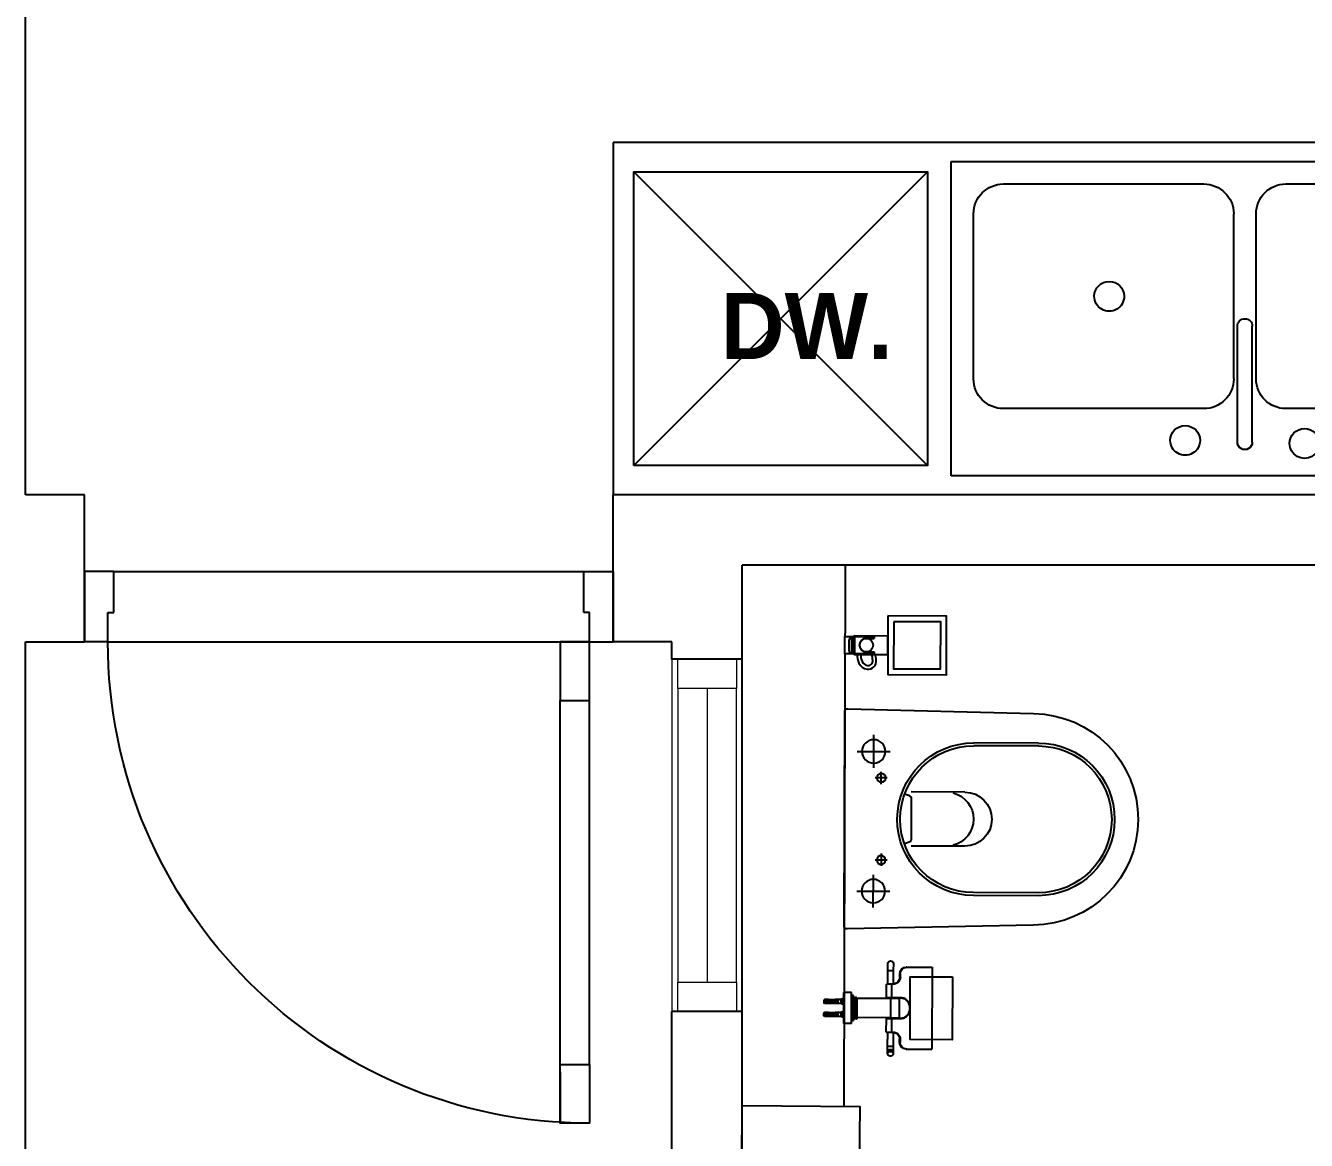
# Model space of a CAD drawing. Extents: x -678889171 to 586587, y -792238163 to 335485.
# Drawn here: x 81460 to 83640, y 53698 to 55596 of the extents above; entities that cross this region are included whole.
import ezdxf

# ---------------------------------------------------------------- set-up
doc = ezdxf.new("R2010")
doc.units = 0
doc.header["$MEASUREMENT"] = 0
doc.set_wipeout_variables(frame=1)
doc.linetypes.add('XR-A-TYP34$0$XR-A-TYP-3-4-6-8-10$0$XR-A-TYP-2-3-4-6-7-8-9-10$0$HIDDEN', pattern=[0.375, 0.25, -0.125])
doc.layers.get('0').update_dxf_attribs({"color": 8})
for name, color, linetype in [('XR-A-9TH-FLOOR$0$A-WALL', 252, 'Continuous'), ('XR-A-TYP34$0$XR-A-TYP-3-4-6-8-10$0$A-ANNO-NOTE', 252, 'Continuous'), ('XR-A-TYP34$0$XR-A-TYP-3-4-6-8-10$0$A-EQPM', 252, 'Continuous'), ('XR-A-TYP34$0$XR-A-TYP-3-4-6-8-10$0$A-FURN-SANT', 252, 'Continuous'), ('XR-A-TYP34$0$XR-A-TYP-3-4-6-8-10$0$A-GLAZ', 252, 'Continuous'), ('XR-A-TYP34$0$XR-A-TYP-3-4-6-8-10$0$A-WALL', 252, 'Continuous'), ('XR-A-TYP34$0$XR-A-TYP-3-4-6-8-10$0$A-WALL-PRHT', 252, 'Continuous'), ('XR-A-TYP34$0$XR-A-TYP-3-4-6-8-10$0$XR-A-TYP-2-3-4-6-7-8-9-10$0$A-DOOR', 252, 'Continuous'), ('XR-A-TYP34$0$XR-A-TYP-3-4-6-8-10$0$XR-A-TYP-2-3-4-6-7-8-9-10$0$A-FLOR-OVHD', 252, 'XR-A-TYP34$0$XR-A-TYP-3-4-6-8-10$0$XR-A-TYP-2-3-4-6-7-8-9-10$0$HIDDEN')]:
    doc.layers.add(name, color=color, linetype=linetype)
doc.layers.add('XR-A-TYP34$0$XR-A-TYP-3-4-6-8-10$0$xref units$0$A-GLAZ', color=252, linetype='Continuous', lineweight=20)
doc.layers.add('XR-A-TYP34$0$XR-A-TYP-3-4-6-8-10$0$xref units$0$A-WALL-PRHT', color=252, linetype='Continuous', lineweight=20)
doc.styles.add('XR-A-TYP34$0$XR-A-TYP-3-4-6-8-10$0$TYPICAL TYPES$0$XREF_1BR$0$KZT', font='')
doc.styles.get('XR-A-TYP34$0$XR-A-TYP-3-4-6-8-10$0$TYPICAL TYPES$0$XREF_1BR$0$KZT').set_extended_font_data('AvantGarde LT Medium', bold=True)

# ---------------------------------------------------------------- blocks, each defined once
blk = doc.blocks.new('XR-A-TYP34$0$XR-A-TYP-3-4-6-8-10$0$A$C3A2B5138')
at = {"layer": 'XR-A-TYP34$0$XR-A-TYP-3-4-6-8-10$0$A-EQPM'}
for p, q in [((0, 500), (-535, 500)), ((-535, 500), (-535, -500)), ((0, 500), (-535, 500)), ((-535, 500), (-535, -500)), ((0, -500), (0, 500)), ((0, -500), (0, 500)), ((-165.1, 461.9), (-446.1, 461.9)), ((-496.9, 411.1), (-496.9, 69.8)), ((-114.3, 69.8), (-114.3, 411.1)), ((-165.1, 19), (-446.1, 19)), ((-57.2, 12.7), (-254.8, 12.7)), ((-165.1, -19.1), (-446.1, -19.1)), ((-57.2, -12.7), (-254.8, -12.7)), ((-496.9, -69.9), (-496.9, -411.1)), ((-114.3, -411.1), (-114.3, -69.9)), ((-446.1, -461.9), (-165.1, -461.9)), ((-535, -500), (0, -500)), ((-535, -500), (0, -500))]:
    blk.add_line(p, q, dxfattribs=at)
for centre, radius, start, end in [((-446.1, 411.1), 50.8, 90, 180), ((-165.1, 411.1), 50.8, 0, 90), ((-305.6, 230.9), 25.4, 90, 270), ((-305.6, 230.9), 25.4, 270, 90), ((-60.2, 101.6), 25.4, 90, 270), ((-60.2, 101.6), 25.4, 270, 90), ((-446.1, 69.8), 50.8, 180, 270), ((-165.1, 69.8), 50.8, 270, 0), ((-254.8, 0), 12.7, 90, 270), ((-57.2, 0), 12.7, 270, 90), ((-446.1, -69.9), 50.8, 90, 180), ((-165.1, -69.9), 50.8, 0, 90), ((-55, -101.6), 25.4, 90, 270), ((-55, -101.6), 25.4, 270, 90), ((-305.6, -231), 25.4, 90, 270), ((-305.6, -231), 25.4, 270, 90), ((-446.1, -411.1), 50.8, 180, 270), ((-165.1, -411.1), 50.8, 270, 0)]:
    blk.add_arc(centre, radius, start, end, dxfattribs=at)
blk = doc.blocks.new('XR-A-TYP34$0$XR-A-TYP-3-4-6-8-10$0$A$C519C6AFF')
at = {"layer": 'XR-A-TYP34$0$XR-A-TYP-3-4-6-8-10$0$A-EQPM'}
blk.add_lwpolyline([(250, -250), (-250, -250), (-250, 250), (250, 250)], close=True, dxfattribs=at)
for points in [[(250, -250), (-250, 250)], [(250, 250), (-250, -250)]]:
    blk.add_lwpolyline(points, dxfattribs=at)
blk = doc.blocks.new('XR-A-TYP34$0$XR-A-TYP-3-4-6-8-10$0$XREF_3BR$0$SE4')
at = {"layer": 'XR-A-TYP34$0$XR-A-TYP-3-4-6-8-10$0$A-FURN-SANT'}
for p, q in [((410.2, 473.4), (410.4, 473.4)), ((410.2, 468.4), (410.2, 466.8)), ((410.2, 467.5), (410.5, 467.5)), ((416.2, 481.1), (410.3, 481.1)), ((410.3, 475.3), (410.3, 481.1)), ((410.3, 475.3), (410.3, 475.2)), ((410.3, 475.2), (410.3, 475.2)), ((411.2, 479.3), (415.2, 479.3)), ((411.2, 479.3), (411.2, 478.3)), ((415.2, 478.3), (411.2, 478.3)), ((411.2, 475.3), (415.2, 475.3)), ((411.2, 475.3), (411.2, 474.3)), ((415.2, 474.3), (411.2, 474.3)), ((411.2, 471.3), (415.2, 471.3)), ((411.2, 471.3), (411.2, 470.3)), ((415.2, 470.3), (411.2, 470.3)), ((411.2, 467.3), (412.5, 467.3)), ((411.2, 467.3), (411.2, 466.4)), ((411.5, 482.3), (414.9, 482.3)), ((412.5, 467.3), (412.5, 467.5)), ((413.2, 467.3), (412.5, 467.3)), ((412.5, 463.8), (412.5, 467.3)), ((414, 467.3), (413.2, 467.3)), ((414, 467.3), (414, 467.5)), ((414, 467.3), (415.2, 467.3)), ((414, 463.8), (414, 467.3)), ((415.2, 479.3), (415.2, 478.3)), ((415.2, 475.3), (415.2, 474.3)), ((415.2, 471.3), (415.2, 470.3)), ((415.2, 467.3), (415.2, 466.4)), ((416.2, 467.5), (415.9, 467.5)), ((416.2, 473.4), (416, 473.4)), ((416.2, 475.3), (416.2, 481.1)), ((416.2, 475.3), (416.2, 475.2)), ((416.2, 475.2), (416.2, 475.2)), ((416.2, 466.8), (416.2, 468.4)), ((429.2, 473.4), (429.4, 473.4)), ((429.2, 468.4), (429.2, 466.8)), ((429.2, 467.5), (429.5, 467.5)), ((435.2, 481.1), (429.3, 481.1)), ((429.3, 475.3), (429.3, 481.1)), ((429.3, 475.3), (429.3, 475.2)), ((429.3, 475.2), (429.3, 475.2)), ((430.2, 479.3), (434.2, 479.3)), ((430.2, 479.3), (430.2, 478.3)), ((434.2, 478.3), (430.2, 478.3)), ((430.2, 475.3), (434.2, 475.3)), ((430.2, 475.3), (430.2, 474.3)), ((434.2, 474.3), (430.2, 474.3)), ((430.2, 471.3), (434.2, 471.3)), ((430.2, 471.3), (430.2, 470.3)), ((434.2, 470.3), (430.2, 470.3)), ((430.2, 467.3), (431.5, 467.3)), ((430.2, 467.3), (430.2, 466.4)), ((430.5, 482.3), (433.9, 482.3)), ((431.5, 467.3), (431.5, 467.5)), ((432.2, 467.3), (431.5, 467.3)), ((431.5, 463.8), (431.5, 467.3)), ((433, 467.3), (432.2, 467.3)), ((433, 467.3), (433, 467.5)), ((433, 467.3), (434.2, 467.3)), ((433, 463.8), (433, 467.3)), ((434.2, 479.3), (434.2, 478.3)), ((434.2, 475.3), (434.2, 474.3)), ((434.2, 471.3), (434.2, 470.3)), ((434.2, 467.3), (434.2, 466.4)), ((435.2, 467.5), (434.9, 467.5)), ((435.2, 473.4), (435, 473.4)), ((435.2, 475.3), (435.2, 481.1)), ((435.2, 475.3), (435.2, 475.2)), ((435.2, 475.2), (435.2, 475.2)), ((435.2, 466.8), (435.2, 468.4)), ((445.2, 452.8), (400.2, 452.8)), ((400.2, 441.8), (400.2, 452.8)), ((409, 452.8), (410.2, 458.3)), ((410.2, 459.3), (410.3, 459.3)), ((410.2, 459.3), (410.2, 458.3)), ((410.3, 465.7), (410.3, 465.7)), ((410.3, 465.7), (410.3, 465.5)), ((410.3, 459.3), (410.3, 465.5)), ((412.5, 466.4), (411.2, 466.4)), ((411.2, 463.3), (412.5, 463.3)), ((411.2, 463.3), (411.2, 462.4)), ((415.2, 462.4), (411.2, 462.4)), ((414, 463.8), (412.5, 463.8)), ((412.5, 463.2), (412.5, 463.8)), ((414, 463.2), (412.5, 463.2)), ((413.2, 452.8), (413.2, 458.3)), ((415.2, 466.4), (414, 466.4)), ((414, 463.2), (414, 463.8)), ((414, 463.3), (415.2, 463.3)), ((415.2, 463.3), (415.2, 462.4)), ((416.2, 465.7), (416.2, 465.5)), ((416.2, 465.7), (416.2, 465.7)), ((416.2, 459.3), (416.2, 465.5)), ((416.2, 459.3), (416.2, 459.3)), ((416.2, 458.3), (416.2, 459.3)), ((417.5, 452.8), (416.2, 458.3)), ((428, 452.8), (429.2, 458.3)), ((429.3, 459.3), (429.2, 459.3)), ((429.2, 459.3), (429.2, 458.3)), ((429.3, 465.7), (429.3, 465.7)), ((429.3, 465.7), (429.3, 465.5)), ((429.3, 459.3), (429.3, 465.5)), ((431.5, 466.4), (430.2, 466.4)), ((430.2, 463.3), (431.5, 463.3)), ((430.2, 463.3), (430.2, 462.4)), ((434.2, 462.4), (430.2, 462.4)), ((433, 463.8), (431.5, 463.8)), ((431.5, 463.2), (431.5, 463.8)), ((433, 463.2), (431.5, 463.2)), ((432.2, 452.8), (432.2, 458.3)), ((434.2, 466.4), (433, 466.4)), ((433, 463.2), (433, 463.8)), ((433, 463.3), (434.2, 463.3)), ((434.2, 463.3), (434.2, 462.4)), ((435.2, 465.7), (435.2, 465.5)), ((435.2, 465.7), (435.2, 465.7)), ((435.2, 459.3), (435.2, 465.5)), ((435.2, 459.3), (435.2, 459.3)), ((435.2, 458.3), (435.2, 459.3)), ((436.5, 452.8), (435.2, 458.3)), ((445.2, 441.8), (445.2, 452.8)), ((445.2, 441.8), (400.2, 441.8)), ((404.2, 438.8), (404.2, 441.8)), ((441.2, 438.8), (404.2, 438.8)), ((407.2, 437.1), (407.2, 437.1)), ((407.2, 434.3), (407.2, 437.1)), ((407.7, 437.1), (407.2, 437.1)), ((407.2, 437.1), (407.2, 434.3)), ((407.5, 434.3), (407.2, 434.3)), ((407.2, 434.3), (407.2, 434.3)), ((407.2, 434.3), (407.2, 434.1)), ((407.2, 434.3), (407.2, 434.1)), ((407.2, 434.1), (407.2, 434.1)), ((407.2, 434.1), (407.4, 434.1)), ((407.4, 434.3), (407.4, 434.1)), ((407.4, 434.1), (407.5, 434.1)), ((407.5, 434.3), (407.5, 434.1)), ((408, 434.1), (407.5, 434.1)), ((407.7, 438.8), (407.7, 437.1)), ((408, 437.1), (407.7, 437.1)), ((407.8, 436.2), (407.8, 437.1)), ((407.8, 437.1), (407.8, 436.5)), ((407.9, 436.5), (407.8, 436.5)), ((407.8, 436.5), (407.8, 436.2)), ((407.8, 436.2), (407.8, 436.2)), ((407.8, 436.2), (407.9, 436.2)), ((407.9, 437.1), (407.9, 436.5)), ((407.9, 436.5), (408, 436.5)), ((407.9, 436.2), (407.9, 436.5)), ((407.9, 436.2), (408.4, 436.2)), ((408.2, 437.1), (408, 437.1)), ((408, 436.5), (408, 437.1)), ((408, 437.1), (408, 436.5)), ((408.2, 436.5), (408, 436.5)), ((408, 434.1), (408, 436.2)), ((408.3, 434.5), (408, 434.5)), ((408.4, 434.3), (408, 434.3)), ((408, 434.1), (408.1, 434.1)), ((408.1, 434.3), (408.1, 434.1)), ((408.1, 434.1), (408.4, 434.1)), ((408.2, 436.5), (408.2, 437.1)), ((409.6, 437.1), (408.2, 437.1)), ((409.9, 436.5), (408.2, 436.5)), ((408.3, 434.5), (408.3, 436.2)), ((408.4, 434.5), (408.3, 434.5)), ((408.4, 436.5), (408.4, 434.5)), ((408.9, 434.5), (408.4, 434.5)), ((408.4, 434.5), (408.4, 434.1)), ((409.6, 434.1), (408.4, 434.1)), ((408.7, 384.8), (408.7, 434.1)), ((408.9, 434.5), (408.9, 436.5)), ((408.9, 434.5), (409.3, 434.5)), ((409.3, 434.5), (409.3, 436.5)), ((409.3, 434.5), (409.6, 434.5)), ((411.7, 437.1), (409.6, 437.1)), ((409.6, 434.5), (409.6, 436.5)), ((409.6, 434.1), (409.6, 434.5)), ((409.6, 434.5), (410.1, 434.5)), ((412, 434.1), (409.6, 434.1)), ((409.9, 436.5), (409.9, 437.1)), ((412.4, 436.5), (409.9, 436.5)), ((410.1, 434.5), (410.1, 436.5)), ((410.1, 434.5), (410.5, 434.5)), ((410.5, 434.5), (410.5, 436.5)), ((410.5, 434.5), (411.3, 434.5)), ((411.3, 434.5), (411.3, 436.5)), ((411.3, 434.5), (411.7, 434.5)), ((412.4, 437.1), (411.7, 437.1)), ((411.7, 434.5), (411.7, 436.5)), ((411.7, 434.5), (412.2, 434.5)), ((412, 434.1), (412, 434.5)), ((413.4, 434.1), (412, 434.1)), ((412.2, 434.5), (412.2, 436.5)), ((412.2, 434.5), (412.8, 434.5)), ((412.8, 437.1), (412.4, 437.1)), ((412.4, 436.5), (412.4, 437.1)), ((412.8, 436.5), (412.4, 436.5)), ((413.6, 437.1), (412.8, 437.1)), ((412.8, 436.5), (412.8, 437.1)), ((413.6, 436.5), (412.8, 436.5)), ((412.8, 434.5), (412.8, 436.5)), ((412.8, 434.5), (416, 434.5)), ((413.4, 434.1), (413.4, 434.5)), ((413.4, 434.1), (413.4, 434.5)), ((413.4, 434.1), (413.4, 434.1)), ((415.6, 437.1), (413.6, 437.1)), ((413.6, 436.5), (413.6, 437.1)), ((415.6, 436.5), (413.6, 436.5)), ((414.2, 434.5), (414.2, 434.1)), ((414.6, 434.1), (414.2, 434.1)), ((414.6, 434.5), (414.6, 434.1)), ((414.7, 434.1), (414.6, 434.1)), ((414.7, 434.1), (414.7, 434.5)), ((414.9, 434.1), (414.7, 434.1)), ((414.9, 434.1), (414.9, 434.5)), ((415.1, 434.1), (414.9, 434.1)), ((415.1, 434.1), (415.1, 434.5)), ((415.9, 434.1), (415.1, 434.1)), ((416.2, 437.1), (415.6, 437.1)), ((415.6, 436.5), (415.6, 437.1)), ((416.2, 436.5), (415.6, 436.5)), ((415.9, 434.1), (415.9, 434.5)), ((416.8, 434.1), (415.9, 434.1)), ((416, 434.5), (416, 436.5)), ((416, 434.5), (419.6, 434.5)), ((418.1, 437.1), (416.2, 437.1)), ((416.2, 436.5), (416.2, 437.1)), ((418.1, 436.5), (416.2, 436.5)), ((416.8, 434.1), (416.8, 434.5)), ((418.5, 434.1), (416.8, 434.1)), ((418.8, 437.1), (418.1, 437.1)), ((418.1, 436.5), (418.1, 437.1)), ((418.8, 436.5), (418.1, 436.5)), ((418.5, 434.1), (418.5, 434.5)), ((419.7, 434.1), (418.5, 434.1)), ((419.3, 437.1), (418.8, 437.1)), ((418.8, 436.5), (418.8, 437.1)), ((419.3, 436.5), (418.8, 436.5)), ((419.5, 437.1), (419.3, 437.1)), ((419.3, 436.5), (419.3, 437.1)), ((419.5, 436.5), (419.3, 436.5)), ((419.6, 437.1), (419.5, 437.1)), ((419.5, 436.5), (419.5, 437.1)), ((419.6, 436.5), (419.5, 436.5)), ((420.2, 437.1), (419.6, 437.1)), ((419.6, 436.5), (419.6, 437.1)), ((420.2, 436.5), (419.6, 436.5)), ((419.6, 434.5), (419.6, 436.5)), ((419.6, 434.5), (420.1, 434.5)), ((419.7, 434.1), (419.7, 434.5)), ((420.4, 434.1), (419.7, 434.1)), ((420.1, 434.5), (420.1, 436.5)), ((420.1, 436.5), (420.1, 434.5)), ((420.1, 434.5), (420.1, 434.5)), ((420.1, 434.5), (420.3, 434.5)), ((420.2, 436.5), (420.2, 437.1)), ((420.2, 437.1), (420.2, 437.1)), ((420.3, 437.1), (420.2, 437.1)), ((420.2, 436.5), (420.2, 437.1)), ((420.2, 436.5), (420.2, 436.5)), ((420.3, 434.5), (420.3, 437.1)), ((420.3, 437.1), (420.6, 437.1)), ((420.3, 434.5), (420.6, 434.5)), ((420.4, 434.1), (420.4, 434.5)), ((420.6, 437.1), (420.8, 437.1)), ((420.6, 434.5), (420.6, 437.1)), ((420.6, 434.5), (420.6, 435.1)), ((420.6, 435.1), (420.8, 435.1)), ((420.6, 434.5), (420.6, 435.1)), ((420.6, 434.5), (420.6, 434.5)), ((420.6, 434.5), (420.6, 434.5)), ((420.6, 434.5), (420.9, 434.5)), ((420.8, 435.1), (420.8, 437.1)), ((420.8, 437.1), (422, 437.1)), ((420.8, 435.1), (422, 435.1)), ((420.9, 434.5), (420.9, 435.1)), ((420.9, 434.5), (421.2, 434.5)), ((421.2, 434.5), (421.2, 435.1)), ((421.3, 434.5), (421.2, 434.5)), ((421.3, 434.5), (421.3, 435.1)), ((421.3, 434.5), (422.4, 434.5)), ((422, 435.1), (422, 437.1)), ((422, 437.1), (422.3, 437.1)), ((422, 435.1), (422.3, 435.1)), ((424.9, 437.1), (422.3, 437.1)), ((422.3, 435.1), (422.3, 437.1)), ((422.3, 435.1), (422.7, 435.1)), ((422.4, 434.5), (422.4, 435.1)), ((422.4, 434.5), (422.7, 434.5)), ((422.7, 435.1), (422.7, 437.1)), ((422.7, 435.4), (422.7, 435.4)), ((422.7, 435.4), (422.9, 435.4)), ((422.7, 434.5), (422.7, 435.4)), ((422.7, 435.4), (422.7, 434.5)), ((422.7, 434.5), (422.7, 435.1)), ((422.7, 434.5), (422.7, 435.1)), ((422.7, 434.5), (422.7, 434.5)), ((422.7, 434.5), (422.7, 434.5)), ((422.7, 434.5), (423, 434.5)), ((422.7, 434.3), (422.7, 434.3)), ((422.9, 435.4), (422.9, 437.1)), ((422.9, 435.4), (424, 435.4)), ((423, 434.5), (423, 435.4)), ((423, 434.5), (424.1, 434.5)), ((423.7, 434.5), (423.7, 434.5)), ((424, 435.4), (424, 437.1)), ((424, 435.4), (424, 437.1)), ((424, 435.4), (424, 435.4)), ((424.1, 437.1), (424.1, 434.5)), ((424.2, 434.5), (424.1, 434.5)), ((424.2, 434.5), (424.2, 437.1)), ((424.2, 434.5), (424.5, 434.5)), ((424.5, 434.5), (424.5, 437.1)), ((424.5, 434.5), (424.8, 434.5)), ((424.8, 434.5), (424.8, 437.1)), ((424.8, 437.1), (424.8, 434.5)), ((424.8, 434.5), (424.8, 434.5)), ((424.8, 434.5), (424.9, 434.5)), ((424.9, 437.1), (425.1, 437.1)), ((424.9, 437.1), (424.9, 434.5)), ((424.9, 434.5), (425.1, 434.5)), ((425, 434.1), (425, 434.5)), ((425.7, 434.1), (425, 434.1)), ((425.1, 434.5), (425.1, 437.1)), ((425.2, 437.1), (425.1, 437.1)), ((425.1, 434.5), (425.4, 434.5)), ((425.8, 437.1), (425.2, 437.1)), ((425.2, 437.1), (425.2, 437.1)), ((425.2, 436.5), (425.2, 437.1)), ((425.2, 437.1), (425.2, 436.5)), ((425.8, 436.5), (425.2, 436.5)), ((425.2, 436.5), (425.2, 436.5)), ((425.4, 434.5), (425.4, 436.5)), ((425.4, 434.5), (425.4, 436.5)), ((425.4, 434.5), (425.8, 434.5)), ((425.4, 434.5), (425.4, 434.5)), ((425.7, 434.1), (425.7, 434.5)), ((426.9, 434.1), (425.7, 434.1)), ((425.9, 437.1), (425.8, 437.1)), ((425.8, 436.5), (425.8, 437.1)), ((425.9, 436.5), (425.8, 436.5)), ((425.8, 434.5), (425.8, 436.5)), ((425.8, 434.5), (429.4, 434.5)), ((426.1, 437.1), (425.9, 437.1)), ((425.9, 436.5), (425.9, 437.1)), ((426.1, 436.5), (425.9, 436.5)), ((426.6, 437.1), (426.1, 437.1)), ((426.1, 436.5), (426.1, 437.1)), ((426.6, 436.5), (426.1, 436.5)), ((427.3, 437.1), (426.6, 437.1)), ((426.6, 436.5), (426.6, 437.1)), ((427.3, 436.5), (426.6, 436.5)), ((426.9, 434.1), (426.9, 434.5)), ((428.6, 434.1), (426.9, 434.1)), ((429.3, 437.1), (427.3, 437.1)), ((427.3, 436.5), (427.3, 437.1)), ((429.3, 436.5), (427.3, 436.5)), ((428.6, 434.1), (428.6, 434.5)), ((429.5, 434.1), (428.6, 434.1)), ((429.9, 437.1), (429.3, 437.1)), ((429.3, 436.5), (429.3, 437.1)), ((429.9, 436.5), (429.3, 436.5)), ((429.4, 434.5), (429.4, 436.5)), ((429.4, 434.5), (432.6, 434.5)), ((429.5, 434.1), (429.5, 434.5)), ((430.4, 434.1), (429.5, 434.1)), ((431.8, 437.1), (429.9, 437.1)), ((429.9, 436.5), (429.9, 437.1)), ((431.8, 436.5), (429.9, 436.5)), ((430.4, 434.1), (430.4, 434.5)), ((430.6, 434.1), (430.4, 434.1)), ((430.6, 434.1), (430.6, 434.5)), ((430.7, 434.1), (430.6, 434.1)), ((430.7, 434.1), (430.7, 434.5)), ((430.8, 434.1), (430.7, 434.1)), ((430.8, 434.1), (430.8, 434.5)), ((431.2, 434.1), (430.8, 434.1)), ((431.2, 434.1), (431.2, 434.5)), ((432.6, 437.1), (431.8, 437.1)), ((431.8, 436.5), (431.8, 437.1)), ((432.6, 436.5), (431.8, 436.5)), ((432, 434.1), (432, 434.5)), ((432, 434.5), (432, 434.1)), ((433.4, 434.1), (432, 434.1)), ((432, 434.1), (432, 434.1)), ((433, 437.1), (432.6, 437.1)), ((432.6, 436.5), (432.6, 437.1)), ((433, 436.5), (432.6, 436.5)), ((432.6, 434.5), (432.6, 436.5)), ((432.6, 434.5), (433.3, 434.5)), ((433, 436.5), (433, 437.1)), ((433.7, 437.1), (433, 437.1)), ((435.6, 436.5), (433, 436.5)), ((433.3, 434.5), (433.3, 436.5)), ((433.3, 434.5), (433.7, 434.5)), ((433.4, 434.1), (433.4, 434.5)), ((435.8, 434.1), (433.4, 434.1)), ((435.8, 437.1), (433.7, 437.1)), ((433.7, 434.5), (433.7, 436.5)), ((433.7, 434.5), (434.2, 434.5)), ((434.2, 434.5), (434.2, 436.5)), ((434.2, 434.5), (434.9, 434.5)), ((434.9, 434.5), (434.9, 436.5)), ((434.9, 434.5), (435.3, 434.5)), ((435.3, 434.5), (435.3, 436.5)), ((435.3, 434.5), (435.8, 434.5)), ((435.6, 436.5), (435.6, 437.1)), ((437.2, 436.5), (435.6, 436.5)), ((437.2, 437.1), (435.8, 437.1)), ((435.8, 434.5), (435.8, 436.5)), ((435.8, 434.1), (435.8, 434.5)), ((435.8, 434.5), (436.2, 434.5)), ((437.1, 434.1), (435.8, 434.1)), ((436.2, 434.5), (436.2, 436.5)), ((436.2, 434.5), (436.6, 434.5)), ((436.6, 434.5), (436.6, 436.5)), ((437, 434.5), (436.6, 434.5)), ((436.7, 384.8), (436.7, 434.1)), ((437, 434.5), (437, 436.5)), ((437, 436.2), (437.6, 436.2)), ((437.1, 434.5), (437, 434.5)), ((437.1, 434.5), (437.1, 436.2)), ((437.4, 434.5), (437.1, 434.5)), ((437.1, 434.1), (437.1, 434.5)), ((437.4, 434.3), (437.1, 434.3)), ((437.1, 434.1), (437.3, 434.1)), ((437.4, 437.1), (437.2, 437.1)), ((437.2, 436.5), (437.2, 437.1)), ((437.4, 436.5), (437.2, 436.5)), ((437.3, 434.3), (437.3, 434.1)), ((437.3, 434.1), (437.4, 434.1)), ((437.7, 437.1), (437.4, 437.1)), ((437.4, 436.5), (437.4, 437.1)), ((437.4, 434.1), (437.4, 436.2)), ((437.9, 434.1), (437.4, 434.1)), ((437.5, 436.5), (437.5, 437.1)), ((437.5, 436.5), (437.6, 436.5)), ((437.6, 436.5), (437.6, 437.1)), ((437.6, 436.5), (437.6, 437.1)), ((437.6, 436.5), (437.6, 436.5)), ((437.6, 436.2), (437.6, 436.5)), ((437.6, 436.2), (437.6, 436.5)), ((437.6, 436.2), (437.6, 436.2)), ((437.6, 436.2), (437.7, 436.2)), ((437.7, 438.8), (437.7, 437.1)), ((438.2, 437.1), (437.7, 437.1)), ((437.7, 436.2), (437.7, 437.1)), ((438.2, 434.3), (437.9, 434.3)), ((437.9, 434.3), (437.9, 434.1)), ((437.9, 434.1), (438.1, 434.1)), ((438.1, 434.3), (438.1, 434.1)), ((438.1, 434.1), (438.3, 434.1)), ((438.2, 437.1), (438.3, 437.1)), ((438.2, 434.3), (438.2, 437.1)), ((438.3, 434.3), (438.2, 434.3)), ((438.3, 434.3), (438.3, 437.1)), ((438.3, 434.3), (438.3, 434.1)), ((438.3, 434.1), (438.3, 434.3)), ((438.3, 434.1), (438.3, 434.1)), ((441.2, 438.8), (441.2, 441.8)), ((367.7, 388.8), (357.7, 388.8)), ((357.7, 380.8), (367.7, 380.8)), ((367.7, 388.8), (367.7, 380.8)), ((387.7, 388.8), (367.7, 388.8)), ((367.7, 380.8), (387.6, 380.8)), ((387.7, 382.7), (387.7, 390.8)), ((407.7, 390.8), (387.7, 390.8)), ((407.7, 382.7), (387.7, 382.7)), ((387.7, 381.5), (387.7, 382.7)), ((407.7, 382.7), (407.7, 390.8)), ((407.7, 382.7), (407.7, 390.8)), ((408.7, 390.8), (407.7, 390.8)), ((407.7, 369.6), (407.7, 382.7)), ((407.7, 378.8), (408.7, 378.8)), ((408.7, 384.8), (436.7, 384.8)), ((408.7, 372.3), (408.7, 384.8)), ((437.7, 390.8), (436.7, 390.8)), ((436.7, 384.8), (436.7, 372.3)), ((436.7, 378.8), (437.7, 378.8)), ((437.7, 390.8), (437.7, 382.7)), ((457.7, 390.8), (437.7, 390.8)), ((437.7, 390.8), (437.7, 382.7)), ((437.7, 382.7), (437.7, 369.6)), ((457.7, 382.7), (437.7, 382.7)), ((457.7, 390.8), (457.7, 382.7)), ((478.7, 388.8), (457.7, 388.8)), ((457.7, 382.7), (457.7, 381.5)), ((457.8, 380.8), (478.7, 380.8)), ((478.7, 380.8), (478.7, 388.8)), ((485.8, 388.8), (478.7, 388.8)), ((478.7, 380.8), (485.8, 380.8)), ((488.9, 388.8), (485.8, 388.8)), ((485.8, 380.8), (488.9, 380.8)), ((362.7, 361.1), (362.7, 361.9)), ((362.7, 361.1), (362.7, 324.1)), ((377.7, 371.5), (372.7, 371.5)), ((372.7, 371.5), (372.7, 370.6)), ((372.7, 370.6), (377.7, 370.6)), ((377.7, 370.6), (377.7, 371.5)), ((408.7, 372.3), (436.7, 372.3)), ((467.7, 370.6), (467.7, 371.5)), ((472.7, 371.5), (467.7, 371.5)), ((467.7, 370.6), (472.7, 370.6)), ((472.7, 370.6), (472.7, 371.5)), ((482.7, 361.9), (482.7, 361.1)), ((482.7, 361.1), (482.7, 324.1)), ((362.8, 324.1), (482.6, 324.1))]:
    blk.add_line(p, q, dxfattribs=at)
for points in [[(407.2, 434.1), (438.3, 434.1), (438.3, 437.1), (407.2, 437.1)], [(376.8, 294.5), (468.7, 294.5), (468.7, 356), (376.8, 356)]]:
    blk.add_lwpolyline(points, close=True, dxfattribs=at)
for centre, radius, start, end in [((420.6, 434.8), 0.303, 249.713, 266.578), ((420.6, 434.6), 0.191, 245.5072, 295.3419), ((420.8, 433.8), 0.688, 95.9832, 109.0037), ((420.8, 433.9), 0.513, 94.8314, 107.1936), ((421.2, 430.6), 3.86, 76.2872, 96.7169), ((422.3, 434.5), 0.178, 230.815, 271.7767), ((422.9, 435.5), 1.25, 262.2328, 271.7069), ((423.2, 434.5), 0.178, 268.2233, 308.9187), ((424.2, 430.5), 3.94, 82.708, 103.5674), ((424.6, 433.8), 0.688, 70.9963, 84.0168), ((424.6, 433.9), 0.519, 72.5665, 84.4833), ((424.8, 434.8), 0.303, 273.422, 290.287), ((357.7, 384.8), 4, 90, 270), ((377.5, 380.8), 10.3, 271.4545, 3.7433), ((377.6, 381.5), 10, 270.7148, 351.5135), ((382.8, 381.5), 4.95, 342.2494, 1.6628), ((462.7, 381.5), 4.95, 178.3503, 197.7376), ((468, 380.8), 10.3, 176.2277, 268.5745), ((467.8, 381.5), 9.96, 188.2757, 269.496), ((488.9, 384.8), 4, 270, 90), ((372.7, 361.5), 10, 89.9854, 177.4108), ((372.7, 360.6), 9.98, 89.8092, 177.2539), ((472.7, 361.5), 10, 2.5889, 90.0149), ((472.7, 360.6), 9.98, 2.7464, 90.1904), ((374.1, 177.9), 146.7, 94.406, 94.4421), ((472.5, 204.6), 120, 85.1228, 85.1671)]:
    blk.add_arc(centre, radius, start, end, dxfattribs=at)
for centre, major_axis, ratio, start_param, end_param in [((413.2, 473.4), (0, 10.5), 0.285569, 1.403348, 1.570796), ((413.2, 473.4), (0, -6.74), 0.445101, 4.712389, 4.895847), ((413.2, 470.9), (0, 6.74), 0.445101, 1.209195, 1.545119), ((413.2, 471.3), (0, -8.33), 0.359989, 4.738067, 5.192367), ((413.2, 468.4), (0, 8.33), 0.359989, 1.39272, 1.673729), ((413.2, 466.8), (0, 6.74), 0.445101, 1.467863, 1.738244), ((413.2, 477), (0, -10.5), 0.285569, -1.403348, -1.209195), ((413.2, 464.4), (0, 6.74), 0.445101, 1.090818, 1.403348), ((413.2, 480), (3, 0), 0.760351, 3.989655, 5.435123), ((413.2, 476), (3, 0), 0.760351, 3.989655, 5.435123), ((413.2, 472), (3, 0), 0.760351, 3.989655, 5.435123), ((413.2, 474.3), (0, -7.06), 0.425017, 6.030505, 6.283185), ((413.2, 474.3), (0, 7.06), 0.425017, 3.141593, 3.394273), ((413.2, 471.3), (0, -8.33), 0.359989, 1.090818, 1.545119), ((413.2, 464.4), (0, 6.74), 0.445101, 4.879837, 5.192367), ((413.2, 477), (0, -10.5), 0.285569, 1.209195, 1.403348), ((413.2, 470.9), (0, 6.74), 0.445101, 4.738067, 5.073991), ((413.2, 473.4), (0, 10.5), 0.285569, 4.712389, 4.879837), ((413.2, 473.4), (0, 6.74), 0.445101, 4.528931, 4.712389), ((413.2, 468.4), (0, 8.33), 0.359989, 4.609456, 4.890466), ((413.2, 466.8), (0, 6.74), 0.445101, 4.544941, 4.815322), ((432.2, 473.4), (0, 10.5), 0.285569, 1.403348, 1.570796), ((432.2, 473.4), (0, 6.74), 0.445101, 1.570796, 1.754254), ((432.2, 470.9), (0, 6.74), 0.445101, 1.209195, 1.545119), ((432.2, 471.3), (0, -8.33), 0.359989, 4.738067, 5.192367), ((432.2, 468.4), (0, 8.33), 0.359989, 1.39272, 1.673729), ((432.2, 466.8), (0, 6.74), 0.445101, 1.467863, 1.738244), ((432.2, 477), (0, -10.5), 0.285569, -1.403348, -1.209195), ((432.2, 464.4), (0, 6.74), 0.445101, 1.090818, 1.403348), ((432.2, 480), (3, 0), 0.760351, 3.989655, 5.435123), ((432.2, 476), (3, 0), 0.760351, 3.989655, 5.435123), ((432.2, 472), (3, 0), 0.760351, 3.989655, 5.435123), ((432.2, 474.3), (0, -7.06), 0.425017, 6.030505, 6.283185), ((432.2, 474.3), (0, 7.06), 0.425017, 3.141593, 3.394273), ((432.2, 471.3), (0, -8.33), 0.359989, 1.090818, 1.545119), ((432.2, 464.4), (0, 6.74), 0.445101, 4.879837, 5.192367), ((432.2, 477), (0, -10.5), 0.285569, 1.209195, 1.403348), ((432.2, 470.9), (0, 6.74), 0.445101, 4.738067, 5.073991), ((432.2, 473.4), (0, 10.5), 0.285569, 4.712389, 4.879837), ((432.2, 473.4), (0, -6.74), 0.445101, 1.387338, 1.570796), ((432.2, 468.4), (0, 8.33), 0.359989, 4.609456, 4.890466), ((432.2, 466.8), (0, 6.74), 0.445101, 4.544941, 4.815322), ((413.2, 471.4), (-0.8, -51.9), 0.055876, -1.314474, -1.20343), ((413.2, 468.6), (3, 0), 0.976011, 3.989655, 4.459709), ((413.2, 464.6), (3, 0), 0.976011, 3.989655, 5.435123), ((413.2, 471.4), (-2.9, -51.9), 0.014553, 1.205061, 1.316105), ((413.2, 471.4), (2.9, -51.9), 0.014553, -1.316105, -1.205061), ((413.2, 468.6), (3, 0), 0.976011, 4.965069, 5.435123), ((413.2, 471.4), (0.8, -51.9), 0.055876, 1.20343, 1.314474), ((432.2, 471.4), (-0.8, -51.9), 0.055876, -1.314474, -1.20343), ((432.2, 468.6), (3, 0), 0.976011, 3.989655, 4.459709), ((432.2, 464.6), (3, 0), 0.976011, 3.989655, 5.435123), ((432.2, 471.4), (-2.9, -51.9), 0.014553, 1.205061, 1.316105), ((432.2, 471.4), (2.9, -51.9), 0.014553, -1.316105, -1.205061), ((432.2, 468.6), (3, 0), 0.976011, 4.965069, 5.435123), ((432.2, 471.4), (0.8, -51.9), 0.055876, 1.20343, 1.314474), ((420.6, 434.6), (-0.068, 0.171), 0.902963, 2.7256, 3.147611), ((424.8, 434.6), (0.068, 0.171), 0.902963, 3.133356, 3.557585), ((485.8, 384.8), (0, -4), 0.707107, 3.141593, 6.283185), ((488.9, 384.8), (0, -4), 0.707107, 3.141593, 6.283185)]:
    blk.add_ellipse(centre, major_axis=major_axis, ratio=ratio, start_param=start_param, end_param=end_param, dxfattribs=at)
for points in [[(410.3, 481.1), (410.7, 481.5), (411.1, 481.9), (411.5, 482.3)], [(416.2, 481.1), (415.8, 481.5), (415.4, 481.9), (414.9, 482.3)], [(429.3, 481.1), (429.7, 481.5), (430.1, 481.9), (430.5, 482.3)], [(435.2, 481.1), (434.8, 481.5), (434.4, 481.9), (433.9, 482.3)], [(420.6, 434.5), (420.5, 434.5), (420.5, 434.4), (420.6, 434.4)], [(420.5, 434.4), (420.5, 434.4), (420.5, 434.4), (420.6, 434.4)], [(420.8, 434.4), (420.8, 434.4), (420.7, 434.4), (420.7, 434.4)], [(424.7, 434.4), (424.7, 434.4), (424.7, 434.4), (424.7, 434.4)], [(424.8, 434.4), (424.9, 434.4), (424.9, 434.5), (424.9, 434.5)], [(424.8, 434.4), (424.9, 434.4), (424.9, 434.4), (424.9, 434.4)]]:
    blk.add_open_spline(points, degree=3, dxfattribs=at)
for points, knots in [([(420.4, 434.5), (420.4, 434.5), (420.4, 434.5), (420.5, 434.4), (420.5, 434.4)], [0, 0, 0, 0, 0.233221, 1, 1, 1, 1]), ([(420.7, 434.4), (420.8, 434.5), (420.9, 434.5), (421, 434.5), (421.1, 434.5), (421.4, 434.5), (421.5, 434.5), (421.8, 434.4), (422, 434.4), (422.2, 434.4), (422.2, 434.4), (422.3, 434.3)], [0, 0, 0, 0, 0.125, 0.125, 0.25, 0.25, 0.5, 0.5, 0.75, 0.75, 1, 1, 1, 1]), ([(422.1, 434.4), (422.2, 434.4), (422.2, 434.3), (422.2, 434.3), (422.3, 434.3), (422.4, 434.3), (422.5, 434.3), (422.6, 434.3), (422.7, 434.3), (422.7, 434.3)], [0, 0, 0, 0, 0.081315, 0.172885, 0.303173, 0.525174, 0.708317, 0.899275, 1, 1, 1, 1]), ([(422.3, 434.3), (422.3, 434.3), (422.3, 434.3), (422.3, 434.3), (422.4, 434.3), (422.5, 434.3), (422.5, 434.3), (422.6, 434.3), (422.7, 434.3), (422.7, 434.3)], [0, 0, 0, 0, 0.25, 0.25, 0.5, 0.5, 0.75, 0.75, 1, 1, 1, 1]), ([(422.7, 434.3), (422.8, 434.3), (422.8, 434.3), (422.9, 434.3), (423, 434.3), (423, 434.3), (423.1, 434.3), (423.1, 434.3), (423.2, 434.3), (423.2, 434.3)], [0, 0, 0, 0, 0.25, 0.25, 0.5, 0.5, 0.75, 0.75, 1, 1, 1, 1]), ([(422.9, 434.3), (422.9, 434.3), (423, 434.3), (423.1, 434.3), (423.1, 434.3), (423.2, 434.3), (423.3, 434.4), (423.3, 434.4), (423.3, 434.4)], [0, 0, 0, 0, 0.012674, 0.296722, 0.605834, 0.842756, 0.990911, 1, 1, 1, 1]), ([(423.2, 434.3), (423.2, 434.3), (423.2, 434.4), (423.3, 434.4), (423.3, 434.4), (423.5, 434.4), (423.6, 434.4), (423.9, 434.5), (424.1, 434.5), (424.4, 434.5), (424.5, 434.5), (424.7, 434.4)], [0, 0, 0, 0, 0.125, 0.125, 0.25, 0.25, 0.5, 0.5, 0.75, 0.75, 1, 1, 1, 1]), ([(424.8, 434.4), (424.8, 434.4), (424.8, 434.4), (424.9, 434.4), (424.9, 434.4), (424.9, 434.4)], [0, 0, 0, 0, 0.418647, 0.862444, 1, 1, 1, 1]), ([(424.9, 434.4), (424.9, 434.4), (425, 434.4), (425, 434.5), (425, 434.5)], [0, 0, 0, 0, 0.310918, 1, 1, 1, 1]), ([(407.7, 370.5), (407.7, 368.6), (408, 366.9), (409.4, 363.5), (410.4, 362.1), (412.5, 360.2), (413.3, 359.6), (414.9, 358.6), (415.8, 358.2), (418.6, 357.2), (420.6, 356.8), (424.7, 356.8), (426.8, 357.2), (429.6, 358.2), (430.5, 358.6), (432.1, 359.6), (432.9, 360.1), (434.3, 361.4), (434.9, 362.1), (435.9, 363.6), (436.3, 364.4), (437.4, 366.8), (437.7, 368.6), (437.7, 370.5)], [0, 0, 0, 0, 0.125, 0.125, 0.25, 0.25, 0.3125, 0.3125, 0.375, 0.375, 0.5, 0.5, 0.625, 0.625, 0.6875, 0.6875, 0.75, 0.75, 0.8125, 0.8125, 0.875, 0.875, 1, 1, 1, 1]), ([(437.7, 369.6), (437.7, 367.7), (437.4, 366), (436, 362.6), (435, 361.2), (432.9, 359.3), (432.2, 358.7), (430.5, 357.7), (429.6, 357.3), (426.8, 356.3), (424.8, 356), (420.7, 356), (418.6, 356.3), (415.8, 357.3), (414.9, 357.7), (413.3, 358.7), (412.5, 359.3), (411.2, 360.5), (410.6, 361.2), (409.5, 362.7), (409.1, 363.5), (408, 365.9), (407.7, 367.7), (407.7, 369.6)], [0, 0, 0, 0, 0.125, 0.125, 0.25, 0.25, 0.3125, 0.3125, 0.375, 0.375, 0.5, 0.5, 0.625, 0.625, 0.6875, 0.6875, 0.75, 0.75, 0.8125, 0.8125, 0.875, 0.875, 1, 1, 1, 1])]:
    blk.add_open_spline(points, degree=3, knots=knots, dxfattribs=at)
blk = doc.blocks.new('XR-A-TYP34$0$XR-A-TYP-3-4-6-8-10$0$XREF_3BR$0$YHFH')
at = {"layer": 'XR-A-TYP34$0$XR-A-TYP-3-4-6-8-10$0$A-FURN-SANT'}
for p, q in [((3812.9, 8626), (3812.9, 8570.1)), ((3785, 8598.1), (3840.8, 8598.1)), ((4093.3, 8605.1), (3983.3, 8605.1)), ((4093.3, 8600), (3983.3, 8600)), ((3825.9, 8534.2), (3825.9, 8555.2)), ((3836.2, 8545.1), (3815.7, 8545.1)), ((3873.8, 8514.4), (3865.7, 8517.3)), ((3968.3, 8521.1), (3877.1, 8521.1)), ((3877.1, 8440.4), (3877.1, 8509.7)), ((3873.8, 8435.7), (3865.7, 8432.8)), ((3968.3, 8429), (3877.1, 8429)), ((3836.2, 8405.1), (3815.7, 8405.1)), ((3825.9, 8415.9), (3825.9, 8394.9)), ((3812.9, 8388), (3812.9, 8332.1)), ((3785, 8360.1), (3840.8, 8360.1)), ((4093.3, 8350.1), (3983.3, 8350.1)), ((4093.3, 8345.1), (3983.3, 8345.1))]:
    blk.add_line(p, q, dxfattribs=at)
blk.add_lwpolyline([(3763.3, 8292.6, 0.420556), (3768.4, 8287.6), (4085, 8295.1, 0.990797), (4085, 8655.1), (3768.3, 8662.6, 0.414202), (3763.3, 8657.6)], format="xyb", close=True, dxfattribs=at)
for centre, radius in [((3812.9, 8598.1), 20), ((3825.9, 8545.1), 7.5), ((3825.9, 8405.1), 7.5), ((3812.9, 8360.1), 20)]:
    blk.add_circle(centre, radius, dxfattribs=at)
for centre, radius, start, end in [((3983.3, 8475.1), 130, 90, 270), ((3983.3, 8475.1), 125, 90, 270), ((4093.3, 8475.1), 130, 270, 90), ((4093.3, 8475.1), 125, 270, 90), ((3872.1, 8509.7), 5, 0, 70.2415), ((3937.1, 8475.1), 46, 284.2033, 75.7967), ((3968.3, 8475.1), 46, 270, 90), ((3872.1, 8440.4), 5, 289.7585, 0)]:
    blk.add_arc(centre, radius, start, end, dxfattribs=at)
blk = doc.blocks.new('XR-A-TYP34$0$XR-A-TYP-3-4-6-8-10$0$Main builing-00$0$210915_PA_Layout$0$Xref_Tower B_01-09F|Gutter1')
blk.add_wipeout([(0, 0), (0, -0.1), (0.1, -0.1), (0.1, 0)]).dxf.layer = 'XR-A-TYP34$0$XR-A-TYP-3-4-6-8-10$0$A-FURN-SANT'
at = {"layer": 'XR-A-TYP34$0$XR-A-TYP-3-4-6-8-10$0$A-FURN-SANT'}
for points in [[(0, 0), (0.1, 0), (0.1, -0.1), (0, -0.1)], [(0.01, -0.01), (0.09, -0.01), (0.09, -0.09), (0.01, -0.09)]]:
    blk.add_lwpolyline(points, close=True, dxfattribs=at)
blk = doc.blocks.new('XR-A-TYP34$0$XR-A-TYP-3-4-6-8-10$0$Main builing-00$0$210915_PA_Layout$0$A$C42064D30')
blk.add_wipeout([(15.7, -72.9), (15.7, -16.2), (14.8, -15.6), (14.8, 0), (-15, 0), (-14.8, -15.6), (-15.7, -16.2), (-15.7, -20.9), (-19.5, -21), (-24.7, -21.8), (-29.7, -23.4), (-34.1, -26.2), (-37.5, -29.9), (-40.1, -34.8), (-40.8, -39.3), (-40.4, -43.4), (-38.8, -47.1), (-36.4, -50.1), (-33, -52.2), (-28.5, -53.7), (-23.9, -53.5), (-19.1, -52.7), (-15.7, -51.7), (-15.7, -45.5), (-19.5, -46.5), (-25, -47.6), (-28.9, -47.6), (-31.1, -46.5), (-33.4, -44.5), (-34.6, -41.5), (-34.6, -38), (-33.8, -35.3), (-32.2, -32.5), (-29.8, -30.5), (-26.1, -28.5), (-21.9, -27.4), (-17.6, -26.8), (-15.7, -26.9), (-15.7, -20.9), (-15.7, -72.9)]).dxf.layer = 'XR-A-TYP34$0$XR-A-TYP-3-4-6-8-10$0$A-FURN-SANT'
at = {"layer": 'XR-A-TYP34$0$XR-A-TYP-3-4-6-8-10$0$A-FURN-SANT'}
for points in [[(-11.5, -50), (-14.5, -50), (-15, 0), (15, 0), (14.5, -50), (11.5, -50)], [(-14.8, -15.6), (-15, 0), (15, 0), (14.8, -15.6)], [(15.7, -16.2), (-15.7, -16.2)], [(-13.5, -14.8), (13.5, -14.8)], [(-12.4, -11.8), (12.4, -11.8)], [(-11.5, -36.4), (-11.5, -50)], [(11.5, -36.4), (11.5, -50)]]:
    blk.add_lwpolyline(points, dxfattribs=at)
for points in [[(-15.6, -20.9, 0.127976), (-30.7, -24, 0.250832), (-40.6, -37.9, 0.487455), (-25.2, -53.6, 0.040635), (-15.7, -51.7, 0.040635)], [(-15.7, -26.9, 0.129566), (-28, -29.4, 0.250832), (-34.7, -38.7, 0.487455), (-25.9, -47.6, 0.048655), (-15.7, -45.5, 0.044421)]]:
    blk.add_lwpolyline(points, format="xyb", dxfattribs=at)
blk.add_lwpolyline([(-15.7, -72.9), (15.7, -72.9), (15.7, -16.2), (13.5, -14.8), (12.4, -11.8), (12.9, -11.2), (12.9, -9.3), (10.9, -7.6), (8.2, -6.9), (-8.2, -6.9), (-10.9, -7.6), (-12.9, -9.3), (-12.9, -11.2), (-12.4, -11.8), (-13.5, -14.8), (-15.7, -16.2)], close=True, dxfattribs=at)
blk.add_circle((0, -36.4), 11.5, dxfattribs=at)
blk.add_arc((0, -36.4), 11.5, 0, 180, dxfattribs=at)
blk = doc.blocks.new('*U1376')
for p, q in [((0, -20), (0, -140)), ((50, -20), (0, -20)), ((50, -90), (50, -20)), ((850, -90), (850, -20)), ((850, -20), (900, -20)), ((900, -20), (900, -140)), ((40, -140), (40, -90)), ((40, -90), (50, -90)), ((860, -90), (850, -90)), ((860, -140), (860, -90)), ((40, -140), (0, -140)), ((860, -140), (900, -140)), ((40, -860), (40, -240)), ((90, -860), (90, -240))]:
    blk.add_line(p, q)
for points in [[(90, -240), (40, -240), (40, -140), (90, -140), (90, -227)], [(90, -860), (40, -860), (40, -960), (90, -960), (90, -873), (90, -960)]]:
    blk.add_lwpolyline(points, close=True)
blk.add_arc((40, -140), 820, 270, 0)
at = {"layer": 'XR-A-TYP34$0$XR-A-TYP-3-4-6-8-10$0$XR-A-TYP-2-3-4-6-7-8-9-10$0$A-FLOR-OVHD'}
for p, q in [((850, -20), (50, -20)), ((860, -140), (40, -140))]:
    blk.add_line(p, q, dxfattribs=at)
blk = doc.blocks.new('XR-A-TYP34$0$XR-A-TYP-3-4-6-8-10$0$xref units$0$WINDOW600')
at = {"layer": 'XR-A-TYP34$0$XR-A-TYP-3-4-6-8-10$0$xref units$0$A-GLAZ'}
for p, q in [((-1013217.5, 477337), (-1012717.5, 477337)), ((-1013217.5, 477287), (-1012717.5, 477287)), ((-1012717.5, 477237), (-1013217.5, 477237))]:
    blk.add_line(p, q, dxfattribs=at)
for points in [[(-1013267.5, 477237), (-1013217.5, 477237), (-1013217.5, 477337), (-1013267.5, 477337)], [(-1012717.5, 477237), (-1012667.5, 477237), (-1012667.5, 477337), (-1012717.5, 477337)]]:
    blk.add_lwpolyline(points, close=True, dxfattribs=at)
blk = doc.blocks.new('XR-A-TYP34')
at = {"layer": 'XR-A-TYP34$0$XR-A-TYP-3-4-6-8-10$0$A-EQPM'}
for p, q in [((86891, 41875.1), (85260.5, 41875)), ((85260.5, 41875), (85260.6, 41275))]:
    blk.add_line(p, q, dxfattribs=at)
at = {"layer": 'XR-A-TYP34$0$XR-A-TYP-3-4-6-8-10$0$A-WALL'}
for p, q in [((84260.6, 41275), (84260.6, 43462.4)), ((84360.6, 41275), (84260.6, 41275)), ((84360.6, 41025), (84360.6, 41275)), ((87491, 41275.1), (85260.6, 41275)), ((85260.6, 41025), (85260.6, 41275)), ((85480.6, 39400), (85480.6, 41155.1)), ((87663.1, 41155.1), (85480.6, 41155.1)), ((84260.6, 39155.1), (84260.6, 41025)), ((84260.6, 41025), (84360.6, 41025)), ((85360.6, 41025), (85260.6, 41025)), ((85360.6, 39155.1), (85360.6, 40395.1)), ((85480.6, 40395.1), (85360.6, 40395.1))]:
    blk.add_line(p, q, dxfattribs=at)
blk.add_lwpolyline([(85480.6, 40995.1), (85360.6, 40995.1), (85360.6, 41025)], dxfattribs=at)
at = {"layer": 'XR-A-TYP34$0$XR-A-TYP-3-4-6-8-10$0$A-WALL-PRHT', "ltscale": 0.05}
blk.add_lwpolyline([(85479.5, 40135.1), (85480.6, 40235.1), (85680.5, 40233.1), (85679.5, 40133.1)], close=True, dxfattribs=at)
at = {"layer": 'XR-A-TYP34$0$XR-A-TYP-3-4-6-8-10$0$xref units$0$A-WALL-PRHT'}
for points in [[(85360.6, 40995.1), (85360.6, 40395.1)], [(85480.6, 40395.1), (85480.6, 40995.1)]]:
    blk.add_lwpolyline(points, dxfattribs=at)
at = {"layer": 'XR-A-TYP34$0$XR-A-TYP-3-4-6-8-10$0$A-EQPM', "xscale": -1, "rotation": 90.0020629532511}
blk.add_blockref('XR-A-TYP34$0$XR-A-TYP-3-4-6-8-10$0$A$C3A2B5138', (86336.1, 41307.6), dxfattribs=at)
at = {"layer": 'XR-A-TYP34$0$XR-A-TYP-3-4-6-8-10$0$A-EQPM', "rotation": 270.0020629532512}
blk.add_blockref('XR-A-TYP34$0$XR-A-TYP-3-4-6-8-10$0$A$C519C6AFF', (85546.1, 41575.1), dxfattribs=at)
at = {"layer": 'XR-A-TYP34$0$XR-A-TYP-3-4-6-8-10$0$A-FURN-SANT'}
for name, p, xscale, yscale, zscale, rotation in [('XR-A-TYP34$0$XR-A-TYP-3-4-6-8-10$0$Main builing-00$0$210915_PA_Layout$0$Xref_Tower B_01-09F|Gutter1', (85728.3, 41068.9, 0), -999.9999999999985, 999.9999999999985, 999.9999999999984, 89.85527269531714), ('XR-A-TYP34$0$XR-A-TYP-3-4-6-8-10$0$XREF_3BR$0$SE4', (86183, 40893, 0), -1.166667827585022, 1.166667827585022, 1.166667827585022, 89.8574985332622)]:
    blk.add_blockref(name, p, dxfattribs=dict(at, xscale=xscale, yscale=yscale, zscale=zscale, rotation=rotation))
at = {"layer": 'XR-A-TYP34$0$XR-A-TYP-3-4-6-8-10$0$A-FURN-SANT', "xscale": -1, "rotation": 179.8573230965091}
blk.add_blockref('XR-A-TYP34$0$XR-A-TYP-3-4-6-8-10$0$XREF_3BR$0$YHFH', (81912.2, 49207.7, 0), dxfattribs=at)
at = {"layer": 'XR-A-TYP34$0$XR-A-TYP-3-4-6-8-10$0$A-GLAZ', "extrusion": (0, 0, -1), "zscale": -1, "rotation": 270.0000554644723}
blk.add_blockref('XR-A-TYP34$0$XR-A-TYP-3-4-6-8-10$0$xref units$0$WINDOW600', (-562706.6, -972272.9), dxfattribs=at)
at = {"layer": 'XR-A-TYP34$0$XR-A-TYP-3-4-6-8-10$0$XR-A-TYP-2-3-4-6-7-8-9-10$0$A-DOOR', "extrusion": (2.54828e-17, 3.80655e-11, -1), "zscale": -0.9999999999999996, "rotation": 4.385380164107729e-05}
blk.add_blockref('*U1376', (-85260.6, 41164.8, 0), dxfattribs=at)
at = {"layer": 'XR-A-TYP34$0$XR-A-TYP-3-4-6-8-10$0$A-ANNO-NOTE', "insert": (85444, 41562.7, 0), "char_height": 112.5, "width": 1932.754, "attachment_point": 4, "style": 'XR-A-TYP34$0$XR-A-TYP-3-4-6-8-10$0$TYPICAL TYPES$0$XREF_1BR$0$KZT'}
blk.add_mtext('DW.', dxfattribs=at)
at = {"layer": 'XR-A-TYP34$0$XR-A-TYP-3-4-6-8-10$0$A-FURN-SANT'}
blk.add_line((85655.4, 41154, 0), (85653.2, 40233.3), dxfattribs=at)
at = {"layer": 'XR-A-TYP34$0$XR-A-TYP-3-4-6-8-10$0$A-FURN-SANT', "extrusion": (-6.71112e-14, -6.44283e-13, -1), "xscale": -1, "zscale": -1, "rotation": 270.144727304683}
blk.add_blockref('XR-A-TYP34$0$XR-A-TYP-3-4-6-8-10$0$Main builing-00$0$210915_PA_Layout$0$A$C42064D30', (-85655.2, 41019.1, 0), dxfattribs=at)

msp = doc.modelspace()

# ---------------------------------------------------------------- block references
at = {"layer": 'XR-A-9TH-FLOOR$0$A-WALL'}
msp.add_blockref('XR-A-TYP34', (-2800.4, 13522.1), dxfattribs=at)

doc.saveas('drawing.dxf')
